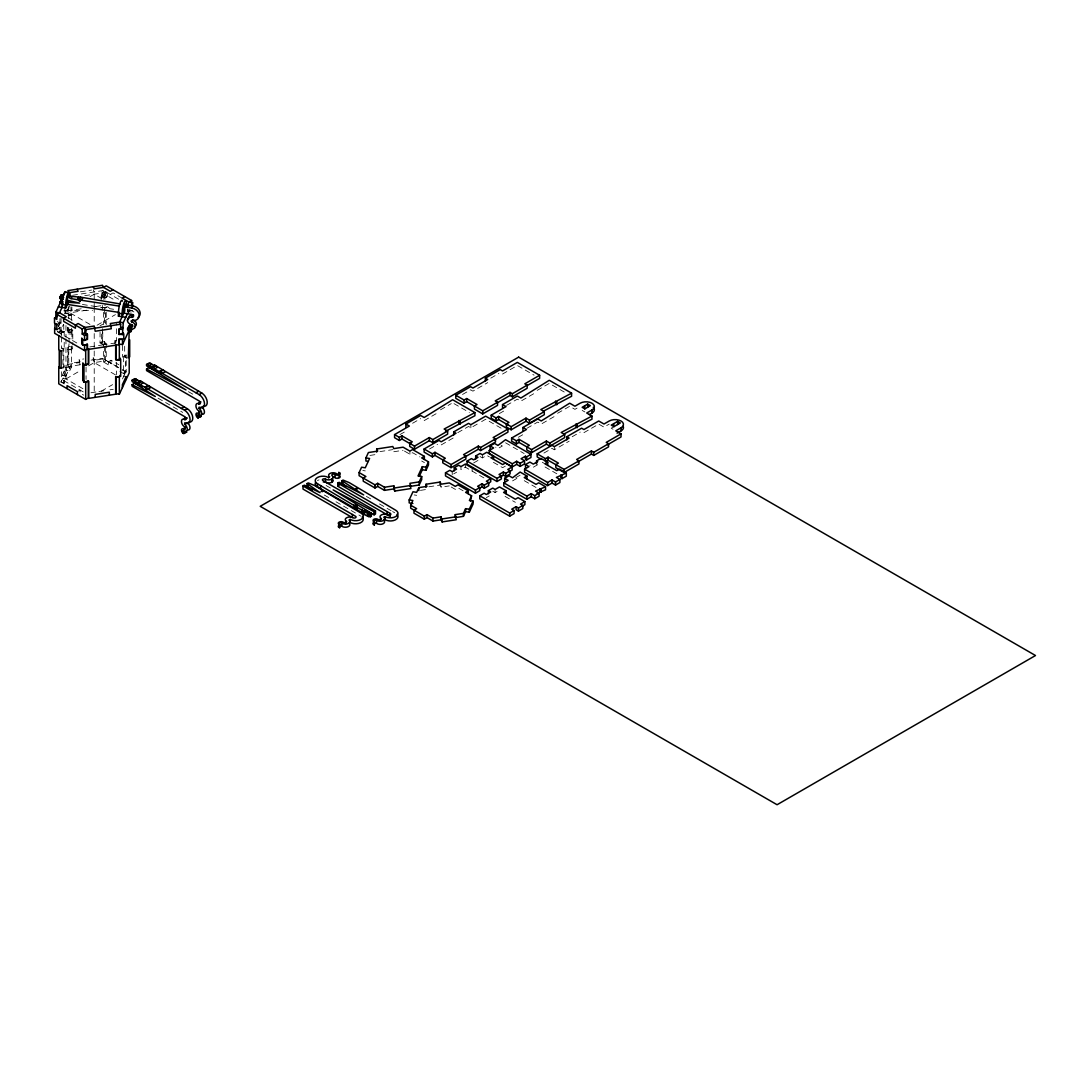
<?xml version="1.0" encoding="UTF-8"?>
<svg xmlns="http://www.w3.org/2000/svg" width="1090" height="1090" viewBox="0 0 1090 1090"><rect width="100%" height="100%" fill="white"/><g stroke="black" fill="none" stroke-linecap="round" stroke-linejoin="round"><path stroke-width="0.75" stroke-dasharray="5 3.75" d="M59.95 321.972L58.669 324.738L58.669 329.793L59.95 327.027M58.383 326.959L61.204 320.896M64.405 313.866L65.686 311.1L63.234 310.732M69.678 306.072L68.398 308.838L68.398 313.893M57.498 331.701L59.95 332.082L63.465 324.493M68.248 306.426L67.825 315.105L71.504 315.678L71.926 306.985M61.081 318.348L61.081 333.894L64.201 331.428L60.522 330.856L60.522 333.962M72.785 330.025L71.504 332.777L67.825 332.205L69.106 329.453L72.785 330.025L72.785 340.897M64.201 342.301L64.201 348.514L62.92 351.28L62.92 368.379L64.201 365.613L64.201 382.713L61.748 382.331M60.522 382.14C69.501 370.586 67.117 356.525 69.106 343.432M67.825 366.404L71.504 366.976L71.504 349.876L72.785 347.111L72.785 342.451M82.922 388.708L65.959 378.925L62.28 378.353L62.28 375.369L66.068 367.207L69.746 367.78L69.746 370.764L66.068 370.191L66.068 367.207M65.959 338.895L65.959 378.925L63.765 383.625L63.765 380.642L71.926 363.065L80.088 361.798L80.088 364.782L68.738 366.54L67.757 364.414L67.757 347.329L70.945 346.824L71.926 348.95L68.738 349.44L67.757 347.329M69.746 370.764L71.926 366.049L71.926 363.065M128.252 311.985L129.492 309.328M128.92 312.162L129.778 310.323L133.457 310.895M115.663 342.342L116.507 340.502L116.507 323.403M127.121 357.493L124.669 357.111L125.527 355.272L129.206 355.844M122.284 369.851L124.669 371.227L122.489 375.941L126.167 376.5M122.489 378.925L124.124 375.382M124.314 374.987L125.527 372.371L125.527 355.272M89.98 324.411L65.959 310.541L71.613 307.271M89.98 296.671L94.217 294.218L101.288 298.292M84.748 295.676L102.378 292.951L105.076 291.398L105.076 299.178M102.528 290.322L104.681 293.115L107.379 291.561L107.379 296.616L104.681 298.17L101.193 296.153L101.193 301.208M101.193 296.153L103.877 294.6L107.379 296.616M56.83 324.452L59.528 322.899L59.528 327.954L56.83 329.507M110.322 294.436L113.019 292.883L121.862 297.979M58.751 332.545L61.435 330.992L63.765 332.341L63.765 324.575M104.681 308.266L107.379 306.712L111.698 309.219M97.051 325.229L115.417 314.615M100.048 325.801L102.746 324.248M130.446 309.928L127.748 311.495L127.748 306.44M61.081 350.994L63.765 349.44L63.765 366.54L61.081 368.093M100.048 332.014L100.048 342.9L102.746 341.347L106.234 343.364L106.234 360.463L118.81 367.712M100.048 342.9L103.55 344.917L106.234 343.364M65.959 378.925L80.088 370.764M88.562 365.872L94.217 362.602L105.567 360.844L105.567 343.745L104.586 341.633L101.397 342.124L101.397 332.791M106.234 360.463L103.55 362.016L103.55 344.917M111.044 360.245L108.36 361.798L108.36 364.782L111.044 363.229L111.044 360.245L118.81 364.728M123.511 356.444L126.195 354.89L126.195 371.976L123.511 373.543L123.511 356.444L126.999 358.46M77.39 391.623L80.088 390.07L80.088 393.054L83.671 395.125M101.288 391.16L112.597 384.634M412.606 423.247L420.672 418.587M462.514 394.471L470.594 389.798L472.924 391.147L487.734 382.604M490.786 378.148L498.852 373.489M440.51 409.826L451.274 403.613M502.531 374.061L517.341 365.504L534.059 375.164M399.948 434.597L406.679 430.714M424.173 420.604L438.984 412.061M404.458 451.083L409.908 454.23L412.592 452.677L419.963 456.928M429.487 448.998L437.567 444.339M457.745 432.675L468.523 426.463L470.853 427.811L480.268 422.361M506.578 405.357L517.341 399.144L520.843 401.161L535.64 392.618M441.232 444.897L456.042 436.354M481.617 421.585L485.649 419.255L502.381 428.915M537.166 390.383L549.278 383.394L566.01 393.04M499.302 413.601L504.684 410.494M526.961 428.261L537.738 422.048L541.226 424.065L556.036 415.522M557.562 413.287L569.675 406.298L574.934 409.336L580.166 406.311M453.672 473.891L456.587 472.215M483.919 477.897L465.335 467.16L460.961 469.681L460.961 466.575M473.632 462.95L478.006 460.43M480.05 456.56L482.38 457.895L486.753 455.375L489.478 456.942M518.35 437.281L525.08 433.398M505.351 466.111L502.654 467.665L490.868 460.852M543.924 453.058L551.99 448.399L554.319 449.748L569.13 441.191M572.182 436.736L580.262 432.076M583.94 432.648L598.737 424.105L603.996 427.13L609.228 424.105M537.711 464.681L533.337 467.215L529.849 465.185M515.747 477.706L520.121 475.172L522.846 476.752M516.905 478.374L512.532 480.908L510.202 479.559M486.344 497.612L489.26 495.936M492.762 491.222L495.092 492.557L499.465 490.037M613.779 426.735L611.231 428.206L613.929 429.76M80.347 291.807L91.628 290.063M72.553 295.295L103.523 290.499L119.164 299.532M103.523 292.447L106.697 291.957L106.697 296.998L103.523 297.502L102.528 295.376L105.716 294.886L106.697 296.998M81.191 308.783L64.841 311.304L65.822 313.43L88.712 309.887M95.906 306.494L105.716 304.982M106.697 307.108L101.397 307.925L101.397 304.819M67.757 313.13L68.738 315.255L71.926 314.765L70.945 312.639L70.945 306.426M67.757 327.123L67.757 330.229L70.945 329.739L71.926 331.864L71.926 339.63M67.757 330.229L68.738 332.355L71.926 331.864M114.927 343.854L114.927 340.748L116.507 340.502L117.502 342.628L104.763 344.59M101.397 342.124L102.378 344.249L105.567 343.745M89.83 346.906L103.1 344.849M80.088 364.782L79.107 359.686L83.807 358.951M91.083 360.109L102.378 358.351L118.701 367.78M67.757 364.414L79.107 362.67M94.217 359.618L93.236 357.493L93.236 360.477L104.586 358.719L105.567 360.844M90.961 392.754L97.364 391.773M98.931 391.528L106.779 390.315M109.981 389.811L113.251 389.307M379.933 451.601L392.809 449.611M369.946 455.429L377.699 454.23M393.803 451.737L403.096 450.293M428.847 486.794L440.142 485.036L441.137 487.162L449.298 485.895M420.468 490.364L427.007 489.356M65.959 310.541L92.555 310.541M82.377 304.451L98.822 306.998M100.471 307.257L113.633 309.288M128.443 311.577L131.318 312.026M68.248 314.192L71.926 314.765M60.086 331.769L63.765 332.341M69.106 346.552L72.785 347.111M61.748 348.146L64.201 348.514M67.825 349.304L71.504 349.876M62.28 375.369L65.959 375.941M362.82 470.512L365.273 470.894M414.2 494.942L416.653 495.323M582.169 410.399L584.867 411.952M454.012 403.641L469.34 412.483M542.289 462.269L546.363 464.626M505.569 442.799L524.154 453.535M545.041 466.97L556.827 473.782M501.196 445.333L502.354 446.001L497.98 448.535L495.65 447.186M524.236 480.663L536.021 487.462M505.052 496.372L515.366 502.327M421.694 461.029L424.419 462.596M463.127 490.786L457.964 487.802L455.266 489.356L450.483 486.59M101.397 298.606L101.397 290.826L102.378 292.951L116.317 301.003M131.618 310.609L133.947 311.958M67.948 317.653L74.91 321.686M188.461 391.692L195.723 395.874M366.376 496.413L373.666 500.623M379.497 503.989L391.16 510.719M392.618 511.564L394.73 512.777M57.198 321.55L59.528 322.899M326.114 485.513L331.919 488.865M57.334 331.741L77.281 343.255M122.598 369.905L126.195 371.976M108.36 364.782L102.378 361.335L102.378 358.351M119.9 371.458L124.669 374.211L124.669 371.227M158.036 398.163L182.725 412.415M324.316 495.037L330.161 498.416M335.993 501.781L357.861 514.398M358.91 515.011L361.022 516.224M115.417 374.837L94.217 362.602L93.236 360.477M63.765 349.44L61.435 348.091L61.435 337.219M63.765 380.642L83.671 392.141M64.201 383.884L61.435 382.29L61.435 369.851M93.236 289.817L94.217 291.943M114.927 340.748L115.908 342.873M93.236 359.319L94.217 361.43M79.107 359.686L80.088 361.798M554.319 446.641L554.319 449.748M495.092 489.451L495.092 492.557M482.38 454.789L482.38 457.895M472.133 467.978L472.133 471.084M470.853 424.691L470.853 427.811M465.335 464.054L465.335 467.16M452.214 471.629L452.214 474.736M441.137 486.004L441.137 487.162M409.908 451.11L409.908 454.23M128.347 309.505L128.347 312.612M127.367 308.933L127.367 312.04M124.669 346.239L124.669 357.111M122.489 345.557L122.489 357.234M116.507 362.262L116.507 374.701M106.234 312.271L106.234 324.711M105.716 291.507L105.716 294.886M105.567 312.666L105.567 323.539M104.681 293.115L104.681 298.17M104.586 308.988L104.586 324.534M104.586 341.633L104.586 344.74M104.586 346.293L104.586 358.719M103.877 294.6L103.877 299.641M103.55 312.271L103.55 324.711M102.746 332.014L102.746 341.347M102.378 292.951L102.528 298.742M102.378 305.391L102.378 310.05M102.378 328.703L102.378 344.249M94.217 294.218L94.217 307.271M94.217 307.557L94.217 324.234M94.217 333.526L94.217 391.909M86.055 366.976L86.055 379.402M71.926 345.843L71.926 348.95M71.504 315.678L71.504 320.337M71.504 328.117L71.504 332.777M70.945 329.739L70.945 339.058M69.106 329.453L69.106 341.878M68.738 315.255L68.738 318.362M68.738 327.681L68.738 332.355M68.738 349.44L68.738 366.54M67.825 327.545L67.825 332.205M65.822 310.064L65.959 313.866M65.959 325.542L65.959 337.219M64.841 306.249L64.719 313.321M64.201 331.428L64.201 336.088M61.435 330.992L61.435 335.666M59.95 318.607L59.95 332.082M317.463 480.581A7.698 4.442 0 0 1 319.057 479.873"/><path stroke-width="1.5" d="M355.613 508.431L356.975 508.88M60.005 297.175L60.986 295.049L62.825 294.831L61.844 296.957L60.005 297.175L60.005 298.51L63.274 299.287M60.005 298.51L60.986 295.049M63.288 303.783L60.005 303.265L60.986 299.559L60.986 301.153M56.271 316.359L55.849 317.272L55.849 312.231L62.648 297.556M63.274 296.221L65.141 292.188L67.594 292.57M62.021 307.421L59.528 312.789L56.83 314.342L56.83 319.397L54.5 318.048L54.5 323.103L56.83 324.452L56.83 329.507M67.362 304.41L67.362 297.284L68.343 295.158L72.022 296.507L80.51 297.107L120.254 303.974M67.362 298.074L68.343 295.158M67.362 297.284L69.201 297.57L70.182 295.445M68.343 302.284L65.686 307.993L58.342 306.862M69.201 297.57L71.027 298.633L72.022 296.507M71.027 298.633L77.404 299.627L78.425 297.406M77.404 299.627L79.516 299.232L80.51 297.107M79.516 299.232L81.641 300.281L82.636 298.156M119.519 313.825L118.442 316.154L125.786 317.299M127.053 306.086L128.92 302.053L131.618 300.499L131.618 303.878M127.462 307.366L128.443 305.241M122.448 329.548L118.769 328.976L118.769 334.031L122.448 334.603L123.293 322.667L127.639 313.307M131.345 305.309L132.599 302.625L128.92 302.053L122.107 298.129L124.805 296.575M130.31 328.662A1.526 1.199 24.9 0 0 130.855 329.057L131.767 329.589L130.786 331.714L129.874 331.183A1.526 1.199 24.9 0 1 130.337 328.853A4.469 3.529 24.9 0 0 135.31 326.632A4.469 3.529 24.9 0 0 131.767 321.877L131.004 321.128L131.767 320.596A7.698 6.063 24.9 0 0 139.207 315.46A7.698 6.063 24.9 0 0 131.767 308.034L132.748 305.909A7.698 6.063 24.9 0 1 139.615 310.854A7.698 6.063 24.9 0 1 138.008 317.449M130.786 331.714L129.764 331.66A2.82 2.235 24.9 0 1 127.53 328.662A2.82 2.235 24.9 0 1 130.677 327.245A1.771 1.403 24.9 0 0 132.653 326.373A1.771 1.403 24.9 0 0 131.236 324.479A4.183 3.297 24.9 0 1 127.462 320.283L128.443 318.157A4.469 3.529 24.9 0 1 132.748 315.187A1.799 1.417 24.9 0 0 133.62 315.119M122.448 334.603L123.293 332.763M127.462 320.283A4.469 3.529 24.9 0 1 131.767 317.299L132.748 315.187M131.767 321.877L132.748 319.752A4.469 3.529 24.9 0 1 136.25 323.076A4.469 3.529 24.9 0 1 134.547 326.605M122.502 344.59L122.502 339.549L118.824 338.976L118.824 344.018L122.502 344.59L129.342 329.848M130.677 327.245L131.658 325.133A1.771 1.403 24.9 0 0 132.544 325.188M129.764 331.66L130.855 329.057M115.663 345.448L115.663 359.441L119.341 360L120.186 358.174M119.341 377.099L115.663 376.527L115.663 393.626L119.341 394.199L119.341 377.099L120.186 375.26M119.341 394.199L129.206 372.944L129.206 355.844L128.347 357.683L129.206 330.978M424.378 459.476L424.378 456.369L421.694 457.923L428.493 461.847L425.999 467.215L422.334 466.656L418.015 475.949L421.694 476.521L419.2 481.889L409.908 483.32L410.889 488.552L394.784 491.045L393.803 485.813L384.498 487.257L377.699 483.32L375.001 484.873L359.101 475.69L359.101 472.583L361.594 467.215L365.273 467.787L369.578 458.495L365.913 457.923L365.913 461.029L368.352 461.411M365.913 457.923L368.393 452.554L377.699 451.11L376.704 448.998L392.809 446.505L393.803 448.63L403.096 447.186L409.908 451.11L412.592 449.557L424.378 456.369M419.241 476.398L422.334 469.763L422.334 466.656M412.865 503.485L409.186 502.912L409.186 499.929L412.974 491.767L416.653 492.339L418.846 487.625L427.007 486.372L426.013 484.246L440.142 482.053L441.137 484.178L449.298 482.911L455.266 486.372L457.964 484.818L468.305 490.786L468.305 493.77M409.908 486.426L419.2 484.995L421.694 479.627L421.694 476.521M422.334 469.763L425.999 470.321L428.493 464.967L428.493 461.847M468.305 490.786L465.607 492.339L471.589 495.786L469.395 500.501L473.074 501.073L469.286 509.221L465.607 508.662L463.427 513.363L455.266 514.63L456.247 519.739L442.118 521.919L441.137 519.807L432.975 521.061L427.007 517.614L424.31 519.167L424.31 516.183L410.685 508.199L410.685 505.215L412.865 500.501L409.186 499.929M456.901 517.369L463.427 516.347L465.607 511.646L465.607 508.662M470.498 501.128L471.589 495.786M465.607 511.646L469.286 512.205L473.074 504.057L473.074 501.073M54.5 318.048L57.198 316.495M113.019 289.763L110.322 291.33L103.523 287.392L102.528 285.267L67.839 290.635L68.82 292.76L78.112 291.33L77.131 289.204M56.83 314.342L82.227 329.017L84.925 327.463L94.217 326.019L95.212 331.251L111.316 328.758L110.322 323.526L119.627 322.095L123.293 322.667M82.227 329.017L82.227 334.071L84.925 332.505L84.925 327.463L78.112 323.526L75.428 325.079L75.428 328.199L63.642 321.387L63.642 318.28L66.326 316.727L59.528 312.789L55.849 312.231M82.227 334.071L84.557 335.407L87.255 333.853L87.255 338.908L84.557 340.462L82.227 339.113L82.227 344.168L84.557 345.516L87.255 343.963L87.255 349.004L84.557 350.571L54.636 333.295L54.636 328.24M58.751 335.666L58.751 349.645L61.081 350.994L61.081 368.093L58.751 366.744L58.751 383.844L85.701 399.403L88.399 397.85L88.399 380.751L85.701 382.304L83.371 380.955L83.371 363.869L85.701 365.205L88.399 363.651L88.399 349.672M199.852 414.813A1.526 0.872 60 0 0 200.397 415.671L201.064 416.448L197.631 417.688A2.82 1.635 60 0 1 195.996 414.077A2.82 1.635 60 0 1 198.298 413.519A1.771 1.022 60 0 0 199.743 413.165A1.771 1.022 60 0 0 198.707 410.903A4.183 2.412 60 0 1 195.941 405.684A4.469 2.575 60 0 1 199.102 403.859A1.799 1.036 60 0 0 200.369 403.137A1.799 1.036 60 0 0 199.102 400.929L146.564 370.6L146.564 369.019L185.968 389.92L146.564 365.845L146.564 364.496L149.248 362.943L154.63 365.818L154.63 365.027L201.786 393.04A7.698 4.442 60 0 1 207.182 401.611A7.698 4.442 60 0 1 203.19 406.202M146.564 364.496L150.597 363.229M147.899 364.782L149.248 365.818L151.946 364.264M146.564 369.019L149.248 367.466L159.467 372.875M149.248 365.818L151.946 367.371L154.63 365.027M151.946 366.581L153.295 367.357L155.979 365.804M183.924 433.697L183.256 432.921L185.94 431.368L186.622 432.144L183.174 433.384A2.82 1.635 60 0 1 181.54 429.773A2.82 1.635 60 0 1 183.842 429.215A1.771 1.022 60 0 0 185.286 428.861A1.771 1.022 60 0 0 184.251 426.585A4.183 2.412 60 0 1 181.485 421.38A4.469 2.575 60 0 1 184.646 419.555A1.799 1.036 60 0 0 185.913 418.832A1.799 1.036 60 0 0 184.646 416.625L132.108 386.296L132.108 384.716L155.298 396.501L132.108 381.541L132.108 380.192L134.792 378.639L140.174 381.514L140.174 380.723L187.33 408.736A7.698 4.442 60 0 1 192.726 417.306A7.698 4.442 60 0 1 188.747 421.898M132.108 380.192L136.141 378.925M153.295 367.357L154.63 368.924L157.328 367.371M133.457 380.478L134.792 381.514L137.49 379.96M132.108 384.716L134.792 383.162L142.041 386.841M140.174 381.514L137.49 383.067L140.174 380.723M137.49 382.277L138.839 383.053L141.523 381.5M154.63 368.924L159.29 371.608L162.097 370M159.29 371.608L163.541 370.232M138.839 383.053L140.174 384.62L142.872 383.067M160.843 371.785L162.396 373.407L165.094 371.854M140.174 384.62L144.834 387.304L147.641 385.697M144.834 387.304L149.085 385.928M146.401 387.481L147.954 389.103L150.638 387.55M195.941 392.768L198.625 391.215M162.396 373.407L199.102 394.594L201.786 393.04M181.485 408.464L184.183 406.911M147.954 389.103L184.646 410.29L187.33 408.736M199.102 394.594A7.698 4.442 60 0 1 204.538 404.022A7.698 4.442 60 0 1 199.102 407.156L199.102 408.437L201.786 406.883A4.469 2.575 60 0 1 204.416 411.652A4.469 2.575 60 0 1 202.372 414.241M184.646 419.555L187.33 418.001M184.646 410.29A7.698 4.442 60 0 1 190.082 419.705A7.698 4.442 60 0 1 184.646 422.852L184.646 424.133L187.33 422.579A4.469 2.575 60 0 1 189.96 427.348A4.469 2.575 60 0 1 187.916 429.937M198.38 418.001L197.699 417.225L200.397 415.671M197.631 417.688L201.064 416.448M183.174 433.384L186.622 432.144M405.875 427.13L405.875 424.024L420.672 415.481L424.173 417.497L452.623 399.73L474.913 412.592L474.913 415.712L445.483 431.354M474.436 406.134L466.67 401.651L464.095 403.15L455.784 398.354L455.784 395.248L470.594 386.691L472.924 388.04L487.734 379.497L485.391 378.148L485.391 381.255M485.391 378.148L500.201 369.605L502.531 370.941L517.341 362.398L539.632 375.273L539.632 378.38L527.519 385.369M352.37 514.466L352.37 517.573L302.993 489.069L302.993 485.963L304.355 485.159L320.092 492.666L307.108 483.579L308.266 482.911L314.533 485.5L361.022 513.118A7.698 4.442 0 0 1 361.022 519.399A7.698 4.442 0 0 1 350.135 519.399L349.018 520.039A4.469 2.575 0 0 1 347.983 523.636A4.469 2.575 0 0 1 341.742 523.037A1.526 0.872 0 0 0 339.317 524.031L339.658 527.724L338.813 527.356A2.82 1.635 0 0 1 338.554 525.734M411.012 444.216L401.951 438.984L399.362 440.483L394.566 437.703L394.566 434.597L409.363 426.04L405.875 424.024M312.299 490.323L307.108 486.685L308.266 486.017M394.566 434.597L399.362 437.363L401.951 435.877L412.293 441.845L409.717 443.344L409.717 446.45L414.527 449.23L429.324 440.673L432.825 442.704L447.636 434.147L447.636 431.041L444.134 429.024L474.913 412.592M455.784 395.248L464.095 400.044L466.67 398.545L477.025 404.526L474.436 406.011L474.436 409.118L482.734 413.914L497.544 405.371L497.544 402.264L495.214 400.916L510.025 392.359L512.355 393.708L527.151 385.165L527.151 388.272L512.355 396.815L510.025 395.479L496.563 403.245M389.239 515.952L337.75 486.222L337.75 483.115L339.126 482.325L363.692 494.915L341.878 480.744L343.037 480.063L349.304 482.666L395.779 510.284A7.698 4.442 0 0 1 395.779 516.565A7.698 4.442 0 0 1 384.906 516.565L383.789 517.205A4.469 2.575 0 0 1 382.74 520.802A4.469 2.575 0 0 1 376.513 520.202A1.526 0.872 0 0 0 374.088 521.197L374.429 524.889L373.584 524.508A2.82 1.635 0 0 1 373.311 522.887M337.75 486.222L339.126 485.431M345.966 486.508L341.878 483.851L343.037 483.183M409.717 443.344L414.527 446.123L429.324 437.567L432.825 439.583L447.636 431.041M539.632 375.273L524.821 383.816L527.151 385.165M474.436 406.011L482.734 410.807L497.544 402.264M444.039 460.634L434.992 455.402L432.403 456.901L424.105 452.105L424.105 448.998L438.902 440.442L441.232 441.791L456.042 433.248L453.713 431.899L453.713 435.005M453.713 431.899L468.523 423.356L470.853 424.691L485.649 416.148L507.954 429.024L507.954 432.131L494.492 439.897M502.531 407.687L502.531 404.581L517.341 396.038L520.843 398.054L549.278 380.287L571.582 393.163L571.582 396.269L543.488 411.134M507.668 424.773L498.62 419.541L496.032 421.04L491.222 418.26L491.222 415.154L506.032 406.597L502.531 404.581M424.105 448.998L432.403 453.794L434.992 452.296L445.333 458.277L442.758 459.762L442.758 462.869L451.056 467.665L465.866 459.122L465.866 456.015L463.536 454.666L478.333 446.11L480.663 447.459L495.473 438.916L495.473 442.022L480.663 450.565L478.333 449.23L464.871 456.996M359.101 472.583L365.913 476.521L363.215 478.074L363.215 481.181L375.001 487.979L377.699 486.426L384.498 490.364L393.803 488.919L394.784 491.045M491.222 415.154L496.032 417.933L498.62 416.435L508.962 422.402L506.387 423.901L506.387 427.007L511.183 429.787L525.993 421.231L529.495 423.261L544.292 414.704L544.292 411.598L540.803 409.581L571.582 393.163M332.995 477.27A1.771 1.022 0 0 1 335.066 477.638A2.82 1.635 0 0 0 339.004 478.019A2.82 1.635 0 0 0 339.658 475.731L339.154 472.842A1.526 0.872 0 0 1 336.742 473.837A4.469 2.575 0 0 0 330.502 473.224A4.469 2.575 0 0 0 329.453 476.834L328.349 477.475A7.698 4.442 0 0 0 317.463 477.475A7.698 4.442 0 0 0 317.463 483.756L363.937 511.374L370.205 513.962L371.377 513.295L333.118 489.873L374.115 511.714L375.491 510.91L375.491 514.03L374.115 514.821L365.327 510.134M506.387 423.901L511.183 426.681L525.993 418.124L529.495 420.141L544.292 411.598M507.954 429.024L493.143 437.567L495.473 438.916M361.921 509.425L362.602 513.703L368.434 516.551L371.377 516.401L371.377 513.295M442.758 459.762L451.056 464.558L465.866 456.015M490.105 449.039L490.105 445.933L494.479 443.398L497.98 445.415L505.569 439.692L530.966 454.367L530.966 457.473L526.593 459.994L525.421 459.326L525.421 456.219L526.593 456.887L530.966 454.367M522.928 430.591L522.928 427.484L537.738 418.942L541.226 420.958L569.675 403.191L574.934 406.216L580.166 403.205A8.338 4.81 0 0 1 591.952 403.205A8.338 4.81 0 0 1 591.952 410.004L591.952 413.11L589.336 414.622M479.069 488.565L481.984 486.876L484.314 488.225L488.688 485.704L488.688 482.584L484.314 485.118L481.984 483.769L477.611 486.29L479.804 487.557L479.804 490.663L475.431 493.198L445.497 475.921L445.497 472.815L449.87 470.281L452.214 471.629L456.587 469.109L454.257 467.76L454.257 470.866M454.257 467.76L458.631 465.239L460.961 466.575L465.335 464.054L490.732 478.714L490.732 481.821L487.816 483.51M475.676 459.081L475.676 455.974L480.05 453.44L482.38 454.789L486.753 452.268L493.566 456.192L493.566 459.299M500.487 476.78L503.403 475.09L505.733 476.439L510.106 473.905L510.106 470.798L505.733 473.332L503.403 471.984L499.029 474.504L501.359 475.853L501.359 478.96L496.986 481.494L467.065 464.217L467.065 461.097L471.439 458.577L473.632 459.844L478.006 457.323L475.676 455.974M489.233 450.47L512.3 463.795L512.3 466.901L489.233 453.576L489.233 450.47L493.606 447.949L490.105 445.933M511.619 438.057L516.428 440.837L519.017 439.338L529.359 445.306L526.77 446.805L526.77 449.911L531.579 452.691L546.39 444.134L549.878 446.164L564.688 437.608L564.688 434.501L549.878 443.044L546.39 441.028L531.579 449.584L519.017 442.445L516.428 443.943L511.619 441.164L511.619 438.057L526.429 429.501L522.928 427.484M493.566 456.192L490.868 457.745L502.654 464.558L505.351 463.005L512.15 466.929L512.15 470.035L509.234 471.725M584.717 405.821L584.717 408.927L590.358 405.671L587.66 404.118L582.169 407.292L584.867 408.845M591.952 410.004L586.72 413.028L591.965 416.053L591.965 419.173L563.884 434.038M591.965 416.053L561.187 432.485L564.688 434.501M512.3 463.795L516.674 461.261L520.175 463.291L524.549 460.757L524.549 463.863L520.175 466.397L516.674 464.367L507.776 469.463L510.106 470.798M525.421 456.219L521.047 458.74L524.549 460.757M424.31 516.183L427.007 514.63L432.975 518.077L441.137 516.823L442.118 521.919M490.732 478.714L486.358 481.249L488.688 482.584M541.335 459.34L537.193 456.942L537.193 453.835L551.99 445.292L554.319 446.641L569.13 438.085L566.8 436.736L566.8 439.856M566.8 436.736L581.61 428.193L583.94 429.542L598.737 420.999L603.996 424.024L609.228 420.999A8.338 4.81 0 0 1 621.014 420.999A8.338 4.81 0 0 1 621.014 427.811L621.014 430.918L617.09 433.18M445.497 472.815L475.431 490.091L479.804 487.557M467.065 461.097L496.986 478.374L501.359 475.853M525.475 467.719L525.475 464.613L529.849 462.078L533.337 464.095L537.711 461.574L536.553 460.906L536.553 464.013M504.67 481.412L504.67 478.306L509.044 475.771L512.532 477.788L520.121 472.065L526.92 476.003L526.92 479.109M536.553 460.906L540.926 458.372L547.725 462.31L547.725 465.416M560.791 474.899L560.791 478.006L561.95 478.673L566.323 476.153L566.323 473.046L556.404 477.42L559.906 479.437L559.906 482.543L555.532 485.077L552.031 483.061L547.657 485.581L524.59 472.256L524.59 469.15L528.963 466.629L525.475 464.613M488.375 493.743L488.375 490.636L492.762 488.102L495.092 489.451L499.465 486.93L506.264 490.854L506.264 493.961M516.115 506.646L516.115 509.752L518.445 511.101L522.819 508.567L522.819 505.46L518.445 507.994L516.115 506.646L511.741 509.166L514.071 510.515L514.071 513.622L509.698 516.156L479.777 498.879L479.777 495.773L484.151 493.239L486.344 494.506L490.718 491.985L488.375 490.636M537.07 493.375L545.518 489.846L545.518 486.74L535.612 491.113L539.1 493.13L539.1 496.236L534.727 498.77L531.225 496.74L526.851 499.274L503.784 485.949L503.784 482.843L508.158 480.322L504.67 478.306M537.193 453.835L545.49 458.631L548.079 457.146L558.421 463.114L555.832 464.613L555.832 467.719L564.143 472.515L578.954 463.959L578.954 460.852L576.624 459.503L591.42 450.96L593.75 452.309L608.561 443.753L608.561 446.859L593.75 455.416L591.42 454.067L577.959 461.833M578.954 460.852L564.143 469.395L548.079 460.253L545.49 461.738L545.49 458.631M613.779 423.629L613.779 426.735L620.319 422.961L617.621 421.408L611.231 425.1L613.929 426.653M547.725 462.31L545.041 463.863L556.827 470.662L559.524 469.109L566.323 473.046M526.92 476.003L524.236 477.556L536.021 484.355L538.719 482.802L545.518 486.74M506.264 490.854L503.58 492.407L515.366 499.22L518.05 497.667L524.862 501.591L524.862 504.697L521.947 506.387M621.014 427.811L615.782 430.836L621.028 433.861L621.028 436.967L607.58 444.747M621.028 433.861L606.231 442.404L608.561 443.753M524.59 469.15L547.657 482.475L552.031 479.941L555.532 481.971L559.906 479.437M503.784 482.843L526.851 496.168L531.225 493.634L534.727 495.65L539.1 493.13M524.862 501.591L520.489 504.125L522.819 505.46M479.777 495.773L509.698 513.036L514.071 510.515M79.951 298.06L80.905 298.101M84.925 327.463L85.906 329.589L120.608 324.221L120.608 329.262L119.014 329.507L119.014 334.562L123.797 333.826L123.797 338.881L119.014 339.617L119.014 344.672L87.5 349.536L87.5 344.495L82.731 345.23L81.736 343.105L81.736 338.05L82.731 340.175L82.731 345.23M84.925 332.505L85.906 334.63L87.5 334.385L87.5 339.44L82.731 340.175M82.881 362.806L82.881 379.892L83.862 382.018L88.644 381.282L88.644 398.381L115.908 394.158L115.908 377.058L120.69 376.322L120.69 359.223L115.908 359.972L115.908 344.426M394.784 487.939L410.889 485.445M442.118 518.935L456.247 516.755M384.143 519.562L384.906 519.671A7.698 4.442 0 0 0 395.03 520.053A7.698 4.442 0 0 0 397.005 514.317M349.372 522.396L350.135 522.505A7.698 4.442 0 0 0 360.259 522.887A7.698 4.442 0 0 0 362.234 517.15M130.759 329.534L131.767 329.589M60.005 301.685L63.274 301.93M66.545 302.175L79.624 303.143L66.545 300.05M148.799 386.705L149.589 387.4M125.173 304.737L132.748 305.909M81.641 300.281L119.273 306.099M124.178 306.862L131.767 308.034M66.585 304.287L119.232 312.435M122.516 312.939L131.767 314.37A1.799 1.417 24.9 0 1 133.498 316.114A1.799 1.417 24.9 0 1 131.767 317.299M66.04 292.406A8.338 1.758 -81.2 0 0 63.615 294.464A8.338 1.758 -81.2 0 0 62.021 304.491L65.686 305.064L65.686 308.075M122.462 301.14A8.338 1.758 -81.2 0 0 120.036 303.197A8.338 1.758 -81.2 0 0 118.442 313.212L122.107 313.784L122.107 316.809M120.854 327.327L123.293 327.709M57.443 324.548L54.991 324.166L54.991 329.221L57.443 329.602M61.694 351.089L59.241 350.707L59.241 367.807L61.694 368.188M315.473 482.57A7.698 4.442 0 0 0 317.463 486.862L361.921 512.532M61.844 296.957L63.683 297.502M337.75 483.115L390.288 513.458A1.799 1.036 0 0 1 390.288 514.916A1.799 1.036 0 0 1 387.754 514.916A4.469 2.575 0 0 0 381.432 514.916A4.183 2.412 0 0 0 381.078 518.322A1.771 1.022 0 0 1 380.669 519.753A1.771 1.022 0 0 1 378.189 519.508A2.82 1.635 0 0 0 374.252 519.126A2.82 1.635 0 0 0 373.584 521.402L374.429 521.783M302.993 485.963L355.531 516.292A1.799 1.036 0 0 1 355.531 517.75A1.799 1.036 0 0 1 352.983 517.75A4.469 2.575 0 0 0 346.675 517.75A4.183 2.412 0 0 0 346.307 521.156A1.771 1.022 0 0 1 345.898 522.587A1.771 1.022 0 0 1 343.418 522.355A2.82 1.635 0 0 0 339.481 521.974A2.82 1.635 0 0 0 338.813 524.249L339.658 524.617L339.658 527.724M131.618 300.499L106.207 285.839L103.523 287.392L94.217 288.836L93.236 286.711M410.685 505.215L416.653 508.662L413.968 510.215L413.968 513.199L424.31 519.167M375.491 510.91L322.953 480.581A1.799 1.036 0 0 1 322.953 479.123A1.799 1.036 0 0 1 325.501 479.123A4.469 2.575 0 0 0 331.81 479.123A4.183 2.412 0 0 0 332.164 475.717A1.771 1.022 0 0 1 332.586 474.286A1.771 1.022 0 0 1 335.066 474.518A2.82 1.635 0 0 0 339.004 474.899A2.82 1.635 0 0 0 339.658 472.624M134.792 381.514L137.49 383.067M374.429 524.889L374.088 524.304A1.526 0.872 0 0 1 374.02 523.718M120.608 324.221L119.627 322.095L124.764 311.018L124.764 303.633L123.783 305.759L123.783 313.143M617.621 421.408L617.621 424.514M593.75 452.309L593.75 455.416M591.42 450.96L591.42 454.067M587.66 404.118L587.66 407.238M577.169 424.609L577.169 427.716M575.997 423.928L575.997 427.048M564.143 469.395L564.143 472.515M561.95 475.567L561.95 478.673M556.772 401.706L556.772 404.812M555.6 401.025L555.6 404.145M555.532 481.971L555.532 485.077M552.031 479.941L552.031 483.061M549.878 443.044L549.878 446.164M548.079 457.146L548.079 460.253M547.657 482.475L547.657 485.581M546.39 441.028L546.39 444.134M541.144 489.26L541.144 492.367M539.986 488.593L539.986 491.699M534.727 495.65L534.727 498.77M531.579 449.584L531.579 452.691M531.225 493.634L531.225 496.74M529.495 420.141L529.495 423.261M526.851 496.168L526.851 499.274M526.593 456.887L526.593 459.994M525.993 418.124L525.993 421.231M520.175 463.291L520.175 466.397M519.017 439.338L519.017 442.445M518.445 507.994L518.445 511.101M516.674 461.261L516.674 464.367M516.428 440.837L516.428 443.943M512.355 393.708L512.355 396.815M511.183 426.681L511.183 429.787M510.025 392.359L510.025 395.479M509.698 513.036L509.698 516.156M505.733 473.332L505.733 476.439M503.403 471.984L503.403 475.09M498.62 416.435L498.62 419.541M496.986 478.374L496.986 481.494M496.032 417.933L496.032 421.04M484.314 485.118L484.314 488.225M482.734 410.807L482.734 413.914M481.984 483.769L481.984 486.876M480.663 447.459L480.663 450.565M478.333 446.11L478.333 449.23M475.431 490.091L475.431 493.198M469.286 509.221L469.286 512.205M466.67 398.545L466.67 401.651M464.095 400.044L464.095 403.15M463.427 513.363L463.427 516.347M460.103 421.149L460.103 424.255M458.945 420.468L458.945 423.588M455.266 514.63L455.266 517.614M451.056 464.558L451.056 467.665M441.137 516.823L441.137 519.807M440.142 482.053L440.142 485.036M434.992 452.296L434.992 455.402M432.975 518.077L432.975 521.061M432.825 439.583L432.825 442.704M432.403 453.794L432.403 456.901M429.324 437.567L429.324 440.673M427.007 514.63L427.007 517.614M425.999 467.215L425.999 470.321M426.013 484.246L426.013 487.23M419.2 481.889L419.2 484.995M418.846 487.625L418.846 490.609M414.527 446.123L414.527 449.23M401.951 435.877L401.951 438.984M399.362 437.363L399.362 440.483M393.803 485.813L393.803 488.919M390.288 513.458L390.288 516.565M387.127 511.632L387.127 514.739M384.906 516.565L384.906 519.671M384.498 487.257L384.498 490.364M377.699 483.32L377.699 486.426M376.704 448.998L376.704 452.105M376.513 520.202L376.513 523.309A4.469 2.575 0 0 0 382.249 524.086A4.469 2.575 0 0 0 384.334 520.911M375.001 484.873L375.001 487.979M374.115 511.714L374.115 514.821M373.584 521.402L373.584 524.508M370.205 513.962L370.205 517.069M368.434 513.444L368.434 516.551M367.316 512.532L367.316 515.638M364.619 510.978L364.619 514.085M363.937 511.374L363.937 514.48M362.602 510.597L362.602 513.703M357.261 506.727L357.261 509.97M355.081 506.196L355.081 509.303M354.155 504.943L354.155 508.049M350.135 519.399L350.135 522.505M341.878 480.744L341.878 483.851M341.742 523.037L341.742 526.143A1.526 0.872 0 0 0 339.317 527.151M338.827 472.256L338.827 475.363M338.813 524.249L338.813 527.356M335.066 474.518L335.066 477.638M331.81 479.123L331.81 482.23A4.469 2.575 0 0 1 325.501 482.23A1.799 1.036 0 0 0 323.335 482.066M325.501 479.123L325.501 482.23M320.623 485.581L320.623 488.688M317.463 483.756L317.463 486.862M307.108 483.579L307.108 486.685M134.792 378.639L134.792 379.988M132.599 302.625L132.599 305.99M129.696 339.808L129.696 356.907M126.167 379.483L126.167 376.5L122.38 384.661L122.38 387.645M119.341 344.467L119.341 360M118.442 313.212L118.442 316.236M109.341 395.18L109.341 392.196L95.212 394.376L95.212 397.359M88.644 348.65L88.644 364.183L83.862 364.918L83.862 382.018M85.906 329.589L85.906 334.63M85.701 349.672L85.701 365.205M85.701 382.304L85.701 399.403M84.557 335.407L84.557 340.462M84.557 345.516L84.557 350.571M77.39 394.607L77.39 391.623L67.049 385.656L67.049 388.639M62.021 304.491L62.021 307.516M623.18 426.272A8.338 4.81 0 0 1 621.014 430.918M593.273 407.306A8.338 4.81 0 0 1 591.952 413.11M349.577 523.745A4.469 2.575 0 0 1 347.478 526.933A4.469 2.575 0 0 1 341.742 526.143M339.481 525.08A2.82 1.635 0 0 1 340.135 524.876M345.707 523.745A4.183 2.412 0 0 1 345.952 521.333M374.347 523.377A1.526 0.872 0 0 1 376.513 523.309M380.11 520.312A4.183 2.412 0 0 1 380.723 518.499M333.131 479.941A4.183 2.412 0 0 1 331.81 482.23M328.69 478.019A4.469 2.575 0 0 1 329.643 476.793M338.908 476.875A1.526 0.872 0 0 1 338.35 477.107M183.256 432.921A1.526 0.872 60 0 1 183.597 430.727A4.469 2.575 60 0 0 187.235 429.842A4.469 2.575 60 0 0 184.646 424.133M184.21 428.82A2.82 1.635 60 0 1 184.66 427.389M185.041 427.198A2.82 1.635 60 0 1 186.009 427.334M184.278 418.942A4.469 2.575 60 0 1 185.75 417.579M199.102 408.437A4.469 2.575 60 0 1 201.691 414.145A4.469 2.575 60 0 1 198.053 415.031A1.526 0.872 60 0 0 197.699 417.225M198.625 404.131A4.469 2.575 60 0 1 200.969 401.965M200.328 416.135A2.82 1.635 60 0 1 199.824 415.671M198.68 412.524A2.82 1.635 60 0 1 199.96 411.475M128.647 327.749A2.82 2.235 24.9 0 1 131.658 325.133M128.511 319.057A4.183 3.297 24.9 0 1 128.443 318.157M122.107 313.784A8.338 1.758 -81.2 0 1 124.274 302.325A8.338 1.758 -81.2 0 1 126.426 304.491M65.686 305.064A8.338 1.758 -81.2 0 1 67.852 293.605A8.338 1.758 -81.2 0 1 70.005 295.758M145.842 388.503L146.796 389.702L145.842 388.503M160.298 372.807L161.252 374.006L160.298 372.807M78.766 300.459L80.279 301.031L78.766 300.459M321.291 491.318L322.899 491.44L321.291 491.318M356.062 488.47L357.656 488.593L356.062 488.47M355.613 505.324L357.207 505.433L355.613 505.324M518.649 357.125L260.21 506.319L777.075 804.733L1035.5 655.526L518.649 357.125"/></g></svg>
